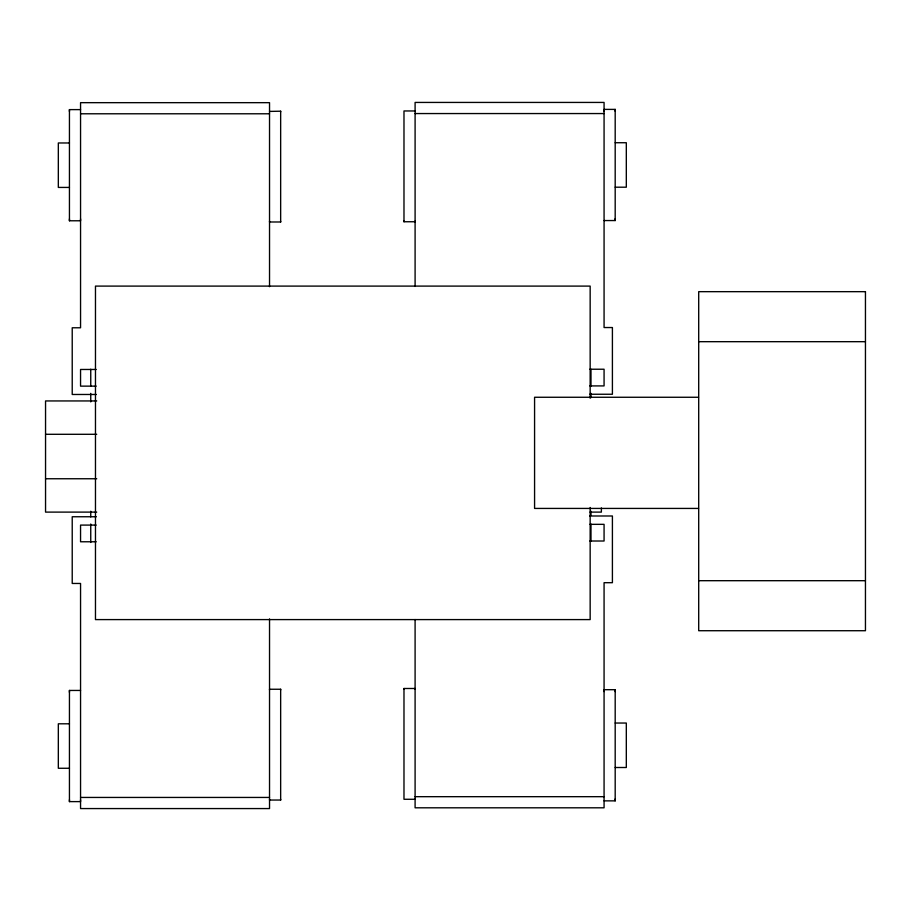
<?xml version="1.0" encoding="UTF-8"?>
<svg xmlns="http://www.w3.org/2000/svg" width="911" height="911" viewBox="0 0 911 911"><rect width="100%" height="100%" fill="white"/><g stroke="black" fill="none" stroke-linecap="round" stroke-linejoin="round"><path stroke-width="1.37" d="M80.555 799.721L80.555 801.612L69.441 801.612L69.441 799.721M69.441 692.349L69.441 690.447L80.555 690.447M80.555 218.891L80.555 220.781L69.441 220.781L69.441 218.891M69.441 111.506L69.441 109.616L80.555 109.616M269.531 799.334L269.531 800.04L280.656 800.04L280.656 799.334M269.531 689.957L269.531 689.251L280.656 689.251L280.656 800.04M269.531 221.282L269.531 221.988L280.656 221.988L280.656 221.282M269.531 111.415L280.656 111.199L280.656 221.988M280.656 689.957L280.656 689.251M280.656 111.894L280.656 111.199M403.983 689.194L403.983 688.488L415.097 688.488L415.097 689.194M415.097 221.043L415.097 221.749L403.983 221.749L403.983 221.043M604.073 691.586L604.073 689.695L615.187 689.695L615.187 800.86L604.073 800.86M604.073 111.279L604.073 109.388L615.187 109.388L615.187 220.553L604.073 220.553M615.187 800.86L615.187 798.958M615.187 691.586L615.187 689.695M615.187 220.553L615.187 218.651M615.187 111.279L615.187 109.388M415.097 110.96L403.983 110.96L403.983 221.749M415.097 113.556L604.073 113.556M80.555 113.784L269.531 113.784M615.187 142.731L626.312 142.731L626.312 187.199L615.187 187.199M69.441 142.97L58.327 142.97L58.327 187.427L69.441 187.427M698.703 341.682L865.45 341.682M589.861 369.228L604.073 369.228L604.073 385.911L589.861 385.911M96.19 369.467L80.555 369.467L80.555 386.139L96.19 386.139M589.724 394.247L612.408 394.247L612.408 327.539L604.073 327.539L604.073 102.431L415.097 102.431L415.097 286.441M96.327 394.474L72.22 394.474L72.22 327.778L80.555 327.778L80.555 102.67L269.531 102.67L269.531 286.68M698.509 397.264L534.575 397.264L534.575 508.429L698.509 508.429M96.725 400.942L45.55 400.942L45.55 512.107L96.725 512.107M45.55 434.296L96.725 434.296M45.55 478.753L96.725 478.753M589.998 512.107L601.374 512.107L601.374 507.939M589.724 515.99L612.408 515.99L612.408 582.698L604.073 582.698L604.073 807.806L415.097 807.806L415.097 619.537M96.327 516.753L72.22 516.753L72.22 583.461L80.555 583.461L80.555 808.569L269.531 808.569L269.531 618.888M589.861 524.337L604.073 524.337L604.073 541.009L589.861 541.009M96.19 525.089L80.555 525.089L80.555 541.772L96.19 541.772M698.703 580.694L865.45 580.694M615.187 723.038L626.312 723.038L626.312 767.506L615.187 767.506M69.441 723.801L58.327 723.801L58.327 768.269L69.441 768.269M415.097 796.681L604.073 796.681M80.555 797.444L269.531 797.444M415.097 799.277L403.983 799.277L403.983 688.488M590.988 369.228L590.988 386.275M590.988 393.37L590.988 397.629M590.988 511.23L590.988 515.489M590.988 524.007L590.988 541.054M590.157 398.221L590.157 286.1L95.473 286.1L95.473 619.594L590.157 619.594L590.157 507.484M90.747 369.228L90.747 386.275M90.747 393.37L90.747 401.888M90.747 511.23L90.747 516.913M90.747 524.007L90.747 542.466M69.441 109.616L69.441 220.781M69.441 690.447L69.441 801.612M865.45 291.668L698.703 291.668L698.703 630.719L865.45 630.719L865.45 291.668"/></g></svg>
